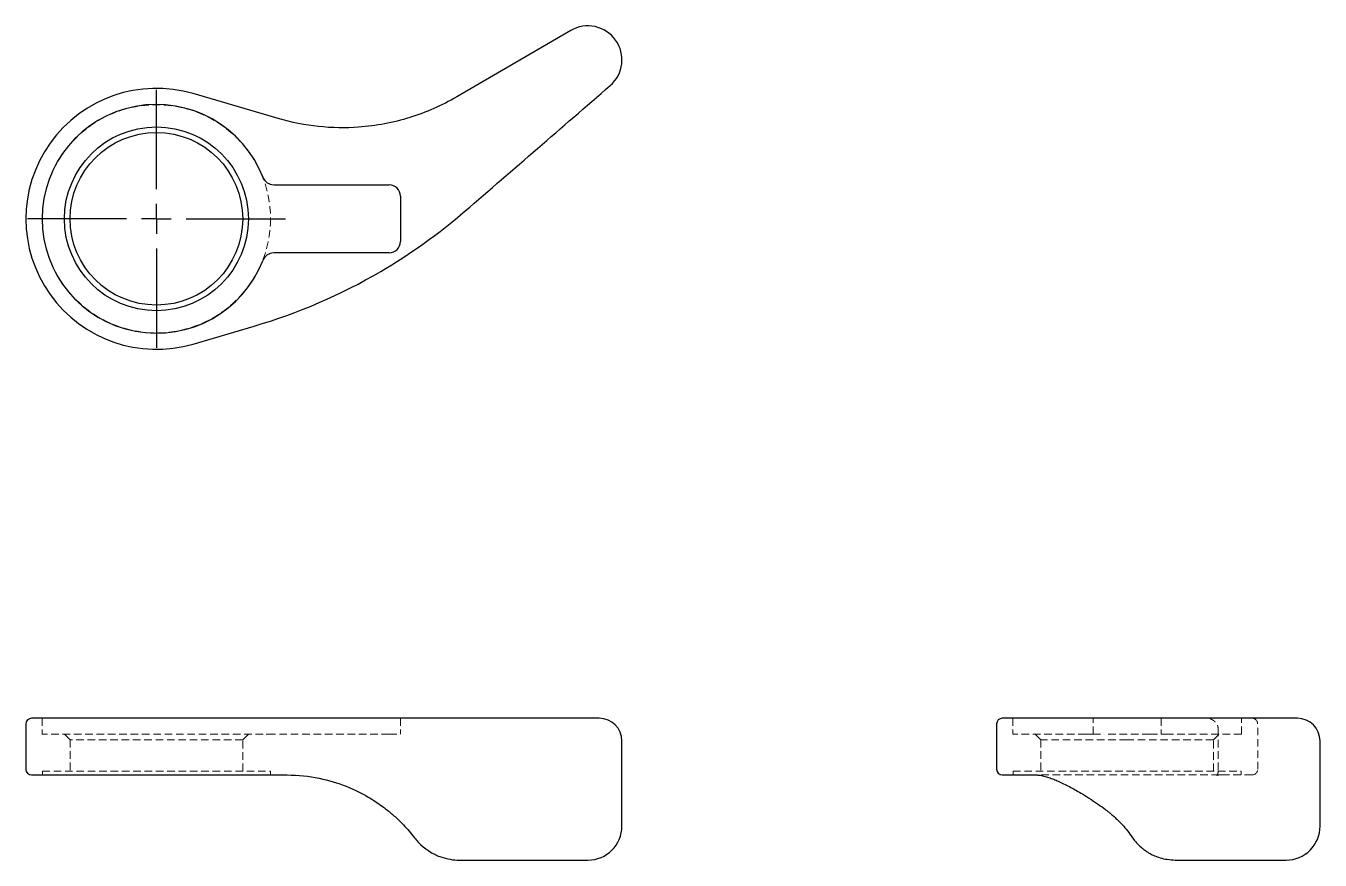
# Model space of a CAD drawing. Header units: millimetres. Extents: x 33 to 250, y 45 to 185.
import ezdxf

# ---------------------------------------------------------------- set-up
doc = ezdxf.new("R2010")
doc.units = ezdxf.units.MM
doc.linetypes.add('HIDDEN', pattern=[1.905, 1.27, -0.635])
doc.layers.add('10', color=7, linetype='Continuous')

# ---------------------------------------------------------------- blocks, each defined once
blk = doc.blocks.new('SW_CENTERMARKSYMBOL_0')
at = {"layer": '10', "color": 0}
for p, q in [((0, 5), (0, 21.64)), ((0, 0), (0, 2.5)), ((-5, 0), (-21.64, 0)), ((0, 0), (-2.5, 0)), ((0, 0), (0, -2.5)), ((0, 0), (2.5, 0)), ((5, 0), (21.64, 0)), ((0, -5), (0, -21.64))]:
    blk.add_line(p, q, dxfattribs=at)

msp = doc.modelspace()

# ---------------------------------------------------------------- linework, layer by layer
at = {"color": 7, "linetype": 'Continuous', "lineweight": 25}
for p, q in [((124.41, 184.37), (105.28, 173.22)), ((75.35, 169.58), (61.08, 173.78)), ((74.58, 158.48), (93.95, 158.48)), ((95.86, 156.57), (95.86, 148.95)), ((93.95, 147.05), (74.58, 147.05)), ((61.08, 131.75), (71.28, 134.75)), ((33, 67.99), (33, 60.37)), ((60.82, 68.94), (33.95, 68.94)), ((71.01, 68.94), (60.82, 68.94)), ((129.19, 68.94), (128.53, 68.94)), ((195.86, 67.99), (195.86, 60.37)), ((197.66, 68.94), (196.81, 68.94)), ((200.66, 68.94), (197.66, 68.94)), ((246.33, 68.94), (242.99, 68.94)), ((133, 50.84), (133, 65.13)), ((250.14, 50.84), (250.14, 65.13)), ((33.95, 59.42), (60.82, 59.42)), ((60.82, 59.42), (71.01, 59.42)), ((71.01, 59.42), (76.81, 59.42)), ((196.81, 59.42), (197.66, 59.42)), ((197.66, 59.42), (200.66, 59.42)), ((200.66, 59.42), (202.57, 59.42)), ((218.44, 49.19), (218.95, 48.5)), ((105.78, 45.13), (127.29, 45.13)), ((225.5, 45.18), (225.82, 45.13)), ((225.82, 45.13), (244.43, 45.13))]:
    msp.add_line(p, q, dxfattribs=at)
at = {"color": 7, "linetype": 'HIDDEN', "lineweight": 18}
for p, q in [((35.71, 68.94), (35.71, 66.27)), ((95.86, 68.94), (95.86, 66.27)), ((198.57, 68.94), (198.57, 66.27)), ((212.05, 66.27), (212.05, 68.94)), ((223.48, 68.94), (223.48, 66.27)), ((236.95, 66.27), (236.95, 68.94)), ((239.67, 60.37), (239.67, 67.99)), ((72.8, 66.27), (35.71, 66.27)), ((39.48, 66.27), (40.43, 65.32)), ((69.38, 65.32), (40.43, 65.32)), ((40.43, 65.32), (40.43, 60.08)), ((69.38, 65.32), (70.33, 66.27)), ((69.38, 60.08), (69.38, 65.32)), ((74.58, 66.27), (72.8, 66.27)), ((93.95, 66.27), (74.58, 66.27)), ((93.95, 66.27), (95.86, 66.27)), ((210.83, 66.27), (198.57, 66.27)), ((202.33, 66.27), (203.29, 65.32)), ((217.76, 65.32), (203.29, 65.32)), ((203.29, 65.32), (203.29, 60.08)), ((212.05, 66.27), (210.83, 66.27)), ((212.05, 66.27), (213.95, 66.27)), ((221.57, 66.27), (213.95, 66.27)), ((232.24, 65.32), (217.76, 65.32)), ((221.57, 66.27), (223.48, 66.27)), ((224.69, 66.27), (223.48, 66.27)), ((236.95, 66.27), (224.69, 66.27)), ((232.24, 65.32), (233.19, 66.27)), ((232.24, 60.08), (232.24, 65.32)), ((233.04, 67.21), (233.04, 60.09)), ((35.76, 60.08), (74.05, 60.08)), ((35.76, 60.08), (35.76, 59.42)), ((74.05, 59.42), (74.05, 60.08)), ((198.62, 60.08), (217.76, 60.08)), ((198.62, 60.08), (198.62, 59.42)), ((233.2, 59.42), (202.57, 59.42)), ((217.76, 60.08), (236.9, 60.08)), ((233.2, 59.42), (233.67, 59.42)), ((233.67, 59.42), (237.86, 59.42)), ((236.9, 59.42), (236.9, 60.08)), ((237.86, 59.42), (238.71, 59.42))]:
    msp.add_line(p, q, dxfattribs=at)
msp.add_circle((54.9, 152.76), 19.14, dxfattribs=at)
at = {"color": 7, "linetype": 'Continuous', "lineweight": 25}
for radius in [15.43, 14.48]:
    msp.add_circle((54.9, 152.76), radius, dxfattribs=at)
for centre, radius, start, end in [((127.29, 179.43), 5.71, 310.8573, 120.2314), ((54.9, 152.76), 21.9, 73.6143, 286.3857), ((54.9, 152.76), 19.19, 21.1723, 338.8277), ((74.58, 160.38), 1.9, 201.1723, 270), ((93.95, 156.57), 1.9, 0, 90), ((93.95, 148.95), 1.9, 270, 0), ((74.58, 145.14), 1.9, 90, 158.8277), ((33.95, 67.99), 0.952, 90, 180), ((129.19, 65.13), 3.81, 0, 90), ((196.81, 67.99), 0.952, 90, 180), ((246.33, 65.13), 3.81, 0, 90), ((33.95, 60.37), 0.952, 180, 270), ((196.81, 60.37), 0.952, 180, 270), ((127.29, 50.84), 5.71, 270, 0), ((244.43, 50.84), 5.71, 270, 0)]:
    msp.add_arc(centre, radius, start, end, dxfattribs=at)
at = {"color": 7, "linetype": 'HIDDEN', "lineweight": 18}
for centre, start, end in [((238.71, 67.99), 0, 90), ((238.71, 60.37), 270, 0)]:
    msp.add_arc(centre, 0.952, start, end, dxfattribs=at)
at = {"color": 7, "linetype": 'Continuous', "lineweight": 25}
for points in [[(106.72, 154.08), (114.82, 161.09), (122.89, 168.07), (131.02, 175.11)], [(128.53, 68.94), (120.4, 68.94), (113.12, 68.94), (105.47, 68.94)], [(242.99, 68.94), (235.95, 68.94), (228.06, 68.94), (220.52, 68.94)], [(98.22, 48.86), (98.4, 48.62), (98.59, 48.4), (98.78, 48.19)]]:
    msp.add_open_spline(points, degree=3, dxfattribs=at)
for points, knots in [([(105.28, 173.22), (102.79, 171.77), (97.5, 169.45), (87.49, 167.52), (79.79, 168.28), (75.35, 169.58)], [-1.743026, -1.743026, -1.743026, -1.743026, -1.245019, -0.747011, 0, 0, 0, 0]), ([(71.28, 134.75), (78.7, 136.93), (91.21, 142.33), (102.3, 150.27), (106.72, 154.08)], [-2.110155, -2.110155, -2.110155, -2.110155, -0.904352, 0, 0, 0, 0]), ([(105.47, 68.94), (100.71, 68.94), (95.3, 68.94), (83.66, 68.94), (77.44, 68.94), (71.01, 68.94)], [0, 0, 0, 0, 0.5, 0.5, 1, 1, 1, 1]), ([(220.52, 68.94), (215.83, 68.94), (211.79, 68.94), (205.15, 68.94), (202.55, 68.94), (200.66, 68.94)], [0, 0, 0, 0, 0.5, 0.5, 1, 1, 1, 1]), ([(76.81, 59.42), (78.7, 59.42), (82.33, 59.01), (86.89, 57.59), (90.26, 55.9), (92.3, 54.55), (93.78, 53.43), (94.92, 52.46), (95.88, 51.54), (96.99, 50.37), (97.6, 49.66), (98.22, 48.86)], [-1.641607, -1.641607, -1.641607, -1.641607, -1.313286, -0.984964, -0.656643, -0.410402, -0.328321, -0.164161, 0, 0, 0.214519, 0.214519, 0.214519, 0.214519]), ([(202.41, 59.43), (202.66, 59.42), (203.15, 59.39), (203.98, 59.2), (204.81, 58.94), (205.62, 58.63), (206.75, 58.14), (208.27, 57.38), (210.05, 56.37), (211.62, 55.39), (212.93, 54.51), (213.88, 53.81), (214.53, 53.31), (214.95, 52.96), (215.46, 52.53), (216.09, 51.96), (216.83, 51.23), (217.64, 50.31), (218.17, 49.58), (218.44, 49.19)], [0, 0, 0, 0, 0.067424, 0.130163, 0.188064, 0.241047, 0.289305, 0.404196, 0.514356, 0.591325, 0.662751, 0.729161, 0.750213, 0.772551, 0.802387, 0.840093, 0.886126, 0.940265, 1, 1, 1, 1]), ([(98.78, 48.19), (99.88, 47), (102.21, 45.54), (104.71, 45.13), (105.78, 45.13)], [1.250357, 1.250357, 1.250357, 1.250357, 1.3689095, 1.4578239, 1.4578239, 1.4578239, 1.4578239]), ([(218.95, 48.5), (219.21, 48.19), (219.68, 47.65), (220.39, 47.04), (220.97, 46.61), (221.53, 46.27), (222.21, 45.92), (223.1, 45.57), (224.23, 45.26), (225.06, 45.21), (225.5, 45.18)], [0, 0, 0, 0, 0.157415, 0.282714, 0.378348, 0.452407, 0.548856, 0.674577, 0.826343, 1, 1, 1, 1])]:
    msp.add_open_spline(points, degree=3, knots=knots, dxfattribs=at)
at = {"color": 7, "linetype": 'HIDDEN', "lineweight": 18}
for points, knots in [([(233.84, 68.94), (233.57, 68.94), (233.02, 68.94), (232.46, 68.93), (232.06, 68.93), (231.83, 68.92), (231.72, 68.9), (231.69, 68.88), (231.73, 68.85), (231.83, 68.8), (232.11, 68.67), (232.54, 68.36), (232.95, 67.82), (233.01, 67.46), (233.04, 67.27)], [0, 0, 0, 0, 0.107456, 0.219023, 0.318857, 0.40702, 0.483687, 0.549034, 0.603182, 0.646258, 0.724617, 0.810222, 0.902553, 1, 1, 1, 1]), ([(233.04, 67.21), (233.04, 67.22), (233.03, 67.24), (233.04, 67.25), (233.04, 67.25)], [0, 0, 0, 0, 0.694613, 1, 1, 1, 1]), ([(233.04, 60.1), (233.03, 59.99), (233.02, 59.79), (232.95, 59.57), (232.89, 59.43), (232.84, 59.36), (232.82, 59.33), (232.82, 59.33), (232.84, 59.34), (232.9, 59.37), (233, 59.4), (233.16, 59.44), (233.3, 59.43), (233.37, 59.43)], [0, 0, 0, 0, 0.100317, 0.185424, 0.255519, 0.310853, 0.361775, 0.422397, 0.501036, 0.59793, 0.71331, 0.847332, 1, 1, 1, 1])]:
    msp.add_open_spline(points, degree=3, knots=knots, dxfattribs=at)

# ---------------------------------------------------------------- block references
at = {"layer": '10'}
msp.add_blockref('SW_CENTERMARKSYMBOL_0', (54.9, 152.76), dxfattribs=at)

doc.saveas('drawing.dxf')
